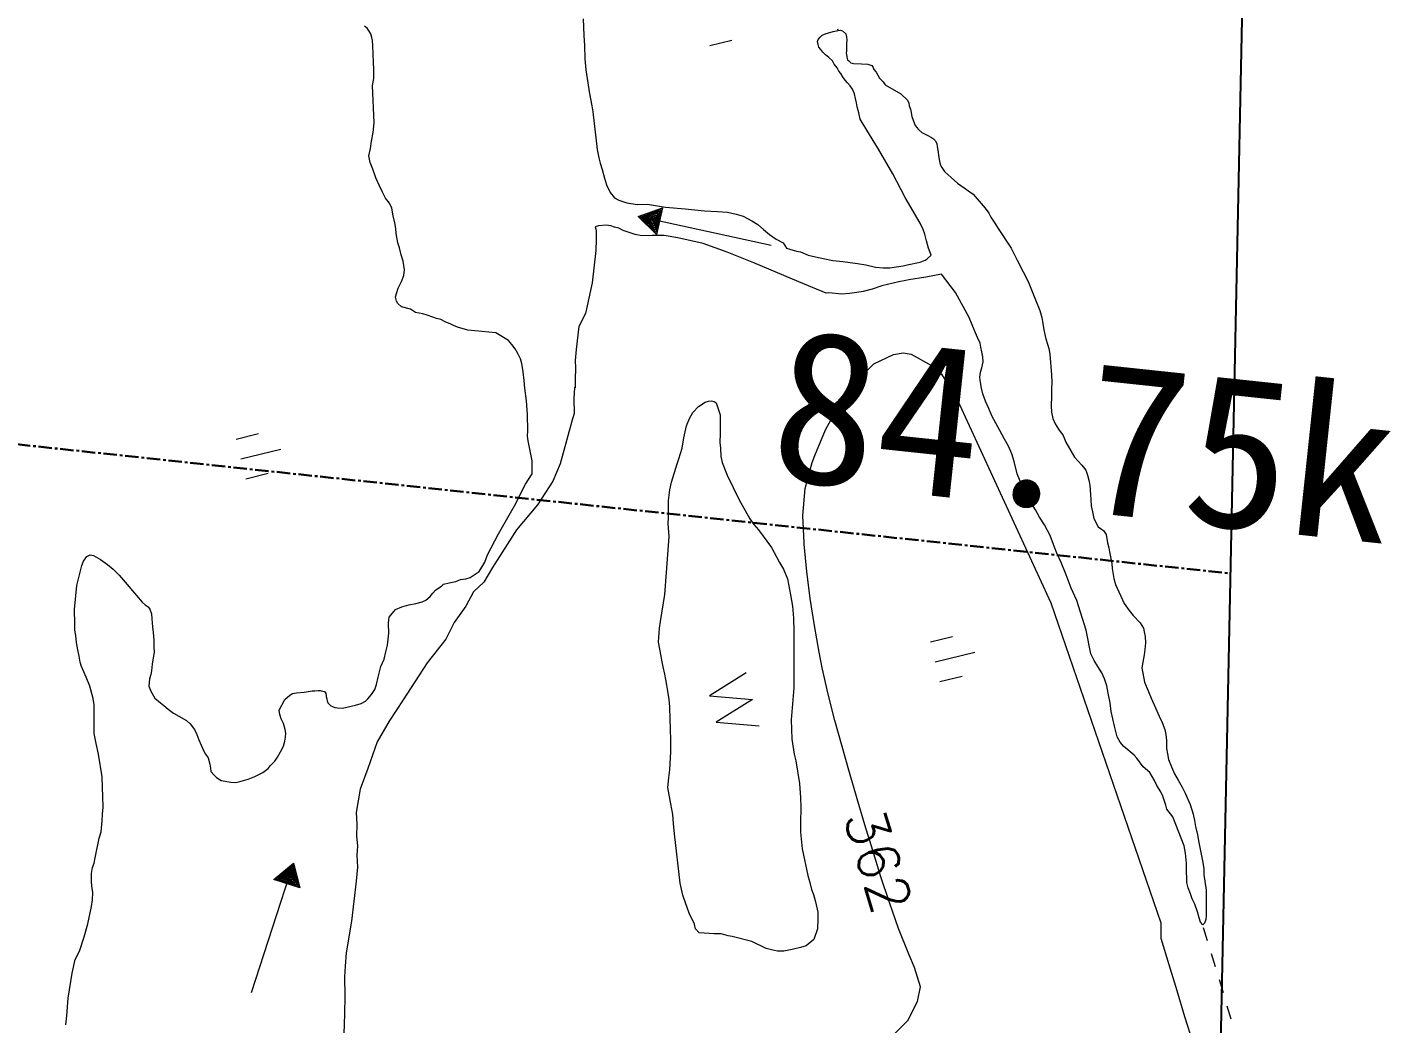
# Model space of a CAD drawing. Header units: millimetres. Extents: x 432273 to 1023813, y 170116 to 705940.
# Drawn here: x 896418 to 1021569, y 518170 to 609630 of the extents above; entities that cross this region are included whole.
import ezdxf
from ezdxf.enums import TextEntityAlignment as Align

# ---------------------------------------------------------------- set-up
doc = ezdxf.new("R2010")
doc.units = ezdxf.units.MM
doc.header["$LTSCALE"] = 100
doc.linetypes.add('56301', pattern=[0.5, 0.25, -0.25])
doc.linetypes.add('CENTER', pattern=[2, 1.25, -0.25, 0.25, -0.25])
doc.layers.get('Defpoints').update_dxf_attribs({"color": 153})
doc.layers.add('D-BGD', color=7, linetype='Continuous', lineweight=13)
doc.layers.add('★D-WORK', color=161, linetype='Continuous', lineweight=30, plot=False)
doc.styles.add('BIGFONT', font='txt', dxfattribs={"height": 0.2, "bigfont": 'BIGFONT'})
doc.styles.add('ＭＳ ゴシック', font='MS Gothic.ttf')

# ---------------------------------------------------------------- blocks, each defined once
blk = doc.blocks.new('21311212131313131')
at = {"layer": 'D-BGD', "linetype": 'Continuous'}
for p, q in [((2509296.3827, -986875.6007, 360427.9805), (2508107.679, -987262.2949, 360383.9805)), ((2504545.1599, -988422.0637, 360251.9805), (2503356.4562, -988808.7578, 360207.9805)), ((2506920.3327, -987648.5921, 360339.9805), (2505732.5062, -988035.7664, 360295.9805)), ((2502168.6297, -989195.9322, 360163.9805), (2500981.2833, -989582.2294, 360119.9805)), ((2477075.5951, -1014728.8305), (2476111.452, -1011104.6784)), ((2478888.5483, -1014247.2391), (2478348.7877, -1012217.7557)), ((2475263.9993, -1015210.0249), (2474724.2387, -1013180.5415)), ((2419191.9236, -1024896.5184, 360106.9805), (2419331.6672, -1024845.335, 360109.9805)), ((2439206.0064, -1030570.0359), (2436790.862, -1042834.8729)), ((2420951.4063, -1036593.1859), (2420413.003, -1034563.3055)), ((2437153.4509, -1040993.8389), (2436790.862, -1042834.8729)), ((2508735.1546, -1076842.3004), (2496772.7257, -1073216.6791)), ((2498568.0716, -1073760.6036), (2496772.7257, -1073216.6791)), ((2459784.7741, -1078819.6048), (2458823.3456, -1075194.6588)), ((2457972.7813, -1079299.4419), (2457435.2552, -1077270.0417)), ((2461598.1243, -1078339.3708), (2461059.721, -1076309.4904))]:
    blk.add_line(p, q, dxfattribs=at)
at = {"layer": 'D-BGD', "linetype": 'Continuous', "elevation": 361999.9804}
blk.add_lwpolyline([(2511418.4879, -1017878.9641), (2510040.6335, -1016543.2557), (2508286.9477, -1015685.8261), (2506948.9244, -1015443.5587), (2505158.6885, -1016048.1702), (2503970.2995, -1016594.642), (2501620.0278, -1017576.6919), (2499264.3132, -1018464.5592), (2496901.4914, -1019302.9342), (2494526.7605, -1020100.5885), (2492161.6334, -1020880.6995), (2489788.5669, -1021633.6635), (2487415.5004, -1022386.6274), (2485034.4945, -1023112.4443), (2482645.5491, -1023811.114), (2480253.4663, -1024473.865), (2477836.7329, -1025077.5198), (2476419.6406, -1025396.1875), (2473975.9514, -1025882.4823), (2471516.3834, -1026314.4828), (2469036.9668, -1026678.6157), (2466537.7017, -1026974.8807), (2466416.3719, -1026988.263), (2463913.3283, -1027145.655), (2461417.1337, -1026998.986), (2459022.9942, -1026395.1686), (2458368.9001, -1026173.8977), (2456005.6192, -1025222.1611), (2453735.2391, -1024059.073), (2451644.0032, -1022652.0437), (2449846.9661, -1020915.8533), (2448964.6086, -1019133.1742), (2448782.3844, -1018258.1918), (2448895.2582, -1017510.5558), (2449896.554, -1015619.0205), (2450660.1262, -1014703.1835), (2453039.1425, -1013189.651), (2471439.1604, -1004235.2667), (2500613.6429, -993529.5689), (2502020.7487, -993479.0435), (2504398.6172, -992717.3079), (2506777.3178, -991933.2271), (2509151.2165, -991157.918), (2511521.1455, -990369.0353)], dxfattribs=at)
at = {"layer": 'D-BGD', "linetype": 'Continuous'}
blk.add_lwpolyline([(2478458.087, -1032053.8355), (2480628.1509, -1035357.7206), (2480874.8777, -1031412.5908), (2483044.9417, -1034716.4759), (2483290.7913, -1030770.8659)], dxfattribs=at)
for points in [[(2435950.1702, -1040630.3882), (2438403.3924, -1041113.7846), (2436790.862, -1042834.8729)], [(2436107.6693, -1040763.3506), (2438207.6836, -1041177.652), (2436827.2982, -1042649.6125)], [(2436266.0456, -1040896.7933), (2438010.2204, -1041240.5591), (2436863.2542, -1042465.2293)], [(2436423.5448, -1041029.7558), (2437814.9918, -1041303.5493), (2436900.1707, -1042279.0918)], [(2436581.0439, -1041162.7182), (2437617.5286, -1041366.4564), (2436936.6069, -1042093.8315)], [(2436738.543, -1041295.6807), (2437421.8198, -1041430.3238), (2436972.563, -1041909.4483)], [(2436896.9193, -1041429.1234), (2437224.3567, -1041493.2309), (2437008.9992, -1041724.1879)], [(2499048.9341, -1072601.0778), (2498324.3694, -1074992.9579), (2496772.7257, -1073216.6791)], [(2498901.3095, -1072743.7101), (2498280.3821, -1074792.1716), (2496953.2482, -1073272.1824)], [(2498752.7245, -1072888.0967), (2498237.3552, -1074589.6311), (2497133.3738, -1073326.3283)], [(2498604.6197, -1073031.6062), (2498193.848, -1074387.9677), (2497314.3765, -1073380.9545)], [(2498456.5149, -1073175.1157), (2498150.3409, -1074186.3043), (2497495.3792, -1073435.5806)], [(2498309.2873, -1073319.1053), (2498106.8338, -1073984.6409), (2497675.0246, -1073490.6037)], [(2498160.7024, -1073463.492), (2498063.3267, -1073782.9775), (2497856.0273, -1073545.2298)]]:
    blk.add_lwpolyline(points, close=True, dxfattribs=at)
for points in [[(2467724.5121, -998713.2124, 360089.9805), (2468187.486, -998658.8513, 360089.9805), (2469097.555, -998495.8347, 360089.9805), (2469645.299, -998328.2745, 360089.9805), (2471381.6234, -997488.943, 360069.9805), (2471994.4803, -997015.0165, 360069.9805), (2472442.7902, -996633.4169, 360069.9805), (2473110.9648, -995995.9669, 360069.9805), (2473601.4685, -995683.0673, 360069.9805), (2473936.0054, -995592.5961, 360069.9805), (2474359.923, -995505.4537, 360069.9805), (2474933.7907, -995477.5987, 360069.9805), (2475537.1107, -995500.0682, 360069.9805), (2476045.4159, -995550.3258, 360069.9805), (2476707.6408, -995673.4443, 360069.9805), (2477227.8551, -995764.4225, 360069.9805), (2478562.6739, -995491.9184, 360069.9805), (2479341.3597, -995131.5735, 360069.9805), (2479992.2493, -994838.0729, 360069.9805), (2480871.5841, -994418.8233, 360069.9805), (2481650.2698, -994058.4784, 360069.9805), (2482229.322, -993771.2528, 360079.9805), (2482847.4305, -993516.8085, 360089.9805), (2483312.0688, -993417.757, 360089.9805), (2483846.8802, -993357.1208, 360099.9805), (2484138.1998, -993345.5942, 360099.9805), (2484581.1338, -993348.6648, 360099.9805), (2485072.9192, -993241.6738, 360099.9805), (2485605.4253, -993122.7737, 360099.9805), (2486269.0563, -992847.6486, 360099.9805), (2486897.6008, -992553.3158, 360099.9805), (2487487.9212, -992203.8566, 360099.9805), (2488097.4493, -991819.3108, 360099.9805), (2488645.3847, -991526.4511, 360099.9805), (2489678.8305, -991054.763, 360099.9805), (2490554.0042, -990747.2392, 360099.9805), (2491149.5761, -990617.2622, 360099.9805), (2491699.6255, -990507.9659, 360099.9805), (2492466.8517, -990335.1542, 360099.9805), (2493143.8649, -990181.3588, 360099.9805), (2494384.5011, -989914.2975, 360099.9805), (2494993.6466, -989780.3507, 360099.9805), (2495578.7825, -989690.2621, 360099.9805), (2496099.1881, -989655.9408, 360099.9805), (2497530.4949, -989436.2578, 360099.9805), (2498126.7077, -989409.235, 360099.9805), (2498614.3321, -989413.97, 360099.9805), (2499022.1796, -989397.8329, 360099.9805), (2499529.0117, -989367.4813, 360099.9805), (2499837.8746, -989365.5586, 360099.9805), (2500199.3673, -989392.4474, 360099.9805), (2500561.5009, -989522.2906, 360109.9805), (2500708.122, -989670.9588, 360109.9805), (2500471.5462, -989894.8602, 360109.9805), (2500081.8829, -990023.5555, 360109.9805), (2499525.3672, -990186.3138, 360109.9805), (2498836.2535, -990424.6879, 360109.9805), (2498329.871, -990683.2933, 360099.9805), (2497893.8529, -990855.0145, 360099.9805), (2497330.0387, -991093.58, 360069.9805), (2496851.8268, -991196.6013, 360059.9805), (2496412.0303, -991229.4495, 360059.9805), (2495900.3963, -991268.5727, 360059.9805), (2495067.158, -991291.2431, 360059.9805), (2494164.3876, -991378.4525, 360059.9805), (2493478.6027, -991527.4459, 360059.9805), (2490859.9974, -992624.8089, 360059.9805), (2490149.629, -993193.5589, 360069.9805), (2489806.3205, -993279.2282, 360069.9805), (2489434.2004, -993417.5273, 360069.9805), (2488976.6693, -993566.0712, 360069.9805), (2488588.4791, -993775.3756, 360069.9805), (2488019.6717, -994148.0122, 360069.9805), (2487563.6137, -994377.1651, 360069.9805), (2486822.3197, -994814.9816, 360069.9805), (2486306.5917, -995444.6835, 360069.9805), (2485541.0968, -996051.6576, 360069.9805), (2485263.8003, -996287.4682, 360069.9805), (2484502.5335, -997261.5691, 360069.9805), (2484087.0049, -997604.1124, 360069.9805), (2483611.7392, -997868.3519, 360069.9805), (2482629.6414, -998162.943, 360069.9805), (2481983.745, -998322.3725, 360069.9805), (2481311.5337, -998467.3962, 360069.9805), (2480496.4796, -998602.6247, 360069.9805), (2479630.2688, -998789.6509, 360069.9805), (2478944.4839, -998938.6443, 360089.9805), (2478314.4663, -999152.368, 360109.9805), (2477776.967, -999405.3392, 360109.9805), (2477189.7841, -999790.7172, 360129.9805), (2476648.956, -1000133.0692, 360139.9805), (2476059.4678, -1000460.1832, 360139.9805), (2473898.3266, -1000930.1496, 360189.9805), (2471192.1963, -1001854.1938, 360189.9805), (2470075.6448, -1002394.3907, 360189.9805), (2468841.0924, -1002858.589, 360189.9805), (2467734.9769, -1003358.8973, 360209.9805), (2466878.8195, -1003756.634, 360219.9805), (2466332.5486, -1004004.8033, 360219.9805), (2465278.4221, -1004430.9689, 360229.9805), (2464310.3474, -1004949.8441, 360249.9805)], [(2419618.5005, -1024113.1283, 359949.9805), (2419938.6317, -1024048.972, 359979.9805), (2420172.5196, -1024017.4056, 359989.9805), (2420516.469, -1024034.6906, 359999.9805), (2420870.0223, -1024034.4323, 360009.9805), (2421174.0833, -1024041.2813, 360009.9805), (2421397.5352, -1024049.6033, 360019.9805), (2421528.4688, -1024018.6778, 360019.9805), (2421722.4682, -1023976.6754, 360029.9805), (2421898.0922, -1023947.4143, 360029.9805), (2422006.6806, -1023915.6565, 360029.9805), (2422108.9941, -1023812.0614, 360029.9805), (2422193.7642, -1023698.8623, 360029.9805), (2422282.504, -1023599.2368, 360039.9805), (2422322.7751, -1023359.0739, 360039.9805), (2422345.436, -1022630.4544, 360039.9805), (2422375.8449, -1022054.2814, 360049.9805), (2422488.1448, -1021682.544, 360049.9805), (2422675.8692, -1021568.7041, 360049.9805), (2422849.1879, -1021481.179, 360049.9805), (2423098.5051, -1021275.6531, 360049.9805), (2423638.501, -1020955.6462, 360049.9805), (2423946.2735, -1020622.5155, 360049.9805), (2424222.7378, -1020409.0501, 360049.9805), (2425028.628, -1018957.7608, 360039.9805), (2425593.0162, -1018343.2968, 360039.9805), (2425857.38, -1018214.4102, 360039.9805), (2426100.8718, -1018165.3006, 360039.9805), (2426400.3221, -1018055.6217, 360039.9805), (2426580.748, -1018017.5889, 360039.9805), (2427090.9089, -1017897.8566, 360039.9805), (2427917.4226, -1017575.0949, 360039.9805), (2428268.221, -1017288.3189, 360039.9805), (2428531.303, -1016953.5238, 360049.9805), (2428656.1529, -1016725.4613, 360049.9805), (2428811.4788, -1016400.0786, 360059.9805), (2428985.1801, -1016061.9546, 360059.9805), (2429099.5939, -1015873.7806, 360059.9805), (2429272.2717, -1015683.3013, 360059.9805), (2429558.1485, -1015577.5921, 360059.9805), (2429801.6403, -1015528.4824, 360059.9805), (2430117.8017, -1015450.7525, 360059.9805), (2430783.5467, -1015359.1908, 360059.9805), (2431135.6269, -1015278.3234, 360059.9805), (2431442.1845, -1015218.1368, 360059.9805), (2431693.807, -1015070.8748, 360059.9805), (2432070.0881, -1014820.8497, 360059.9805), (2432373.8908, -1014474.1454, 360059.9805), (2432612.9632, -1014183.2084, 360059.9805), (2433127.0269, -1013598.1968, 360059.9805), (2434107.7089, -1012139.9916, 360059.9805), (2435371.1972, -1011019.0113, 360059.9805), (2435814.7052, -1010646.1834, 360059.9805), (2436156.5406, -1010479.9049, 360059.9805), (2436615.9274, -1010161.3712, 360059.9805), (2437199.1407, -1009762.4197, 360059.9805), (2438963.186, -1008539.2503, 360059.9805), (2440058.2245, -1007975.8761, 360059.9805), (2441131.7501, -1007389.3245, 360059.9805), (2441990.404, -1006924.5523, 360069.9805), (2443668.2731, -1006212.8255, 360069.9805), (2444650.5622, -1005792.935, 360069.9805), (2445266.174, -1005605.5262, 360069.9805), (2445838.5685, -1005497.0621, 360069.9805), (2446415.765, -1005379.8264, 360069.9805), (2446839.6827, -1005292.684, 360069.9805), (2447242.0873, -1005182.3642, 360069.9805), (2447708.3901, -1005038.6223, 360069.9805), (2448116.4289, -1004897.1857, 360069.9805), (2448621.7878, -1004786.225, 360069.9805), (2450531.1152, -1004588.8201, 360069.9805), (2451216.7088, -1004565.1262, 360069.9805), (2451812.0894, -1004560.4486, 360069.9805), (2452478.4753, -1004571.8412, 360069.9805), (2453364.3433, -1004577.9823, 360069.9805), (2453952.6167, -1004523.8125, 360069.9805), (2454521.0416, -1004401.7748, 360069.9805), (2454999.4447, -1004173.4541, 360069.9805), (2455485.1464, -1003869.3261, 360069.9805), (2456061.2524, -1003420.8823, 360069.9805), (2456666.6195, -1003148.0625, 360069.9805), (2458043.7564, -1002340.1061, 360069.9805), (2458767.8897, -1001642.0868, 360059.9805), (2459193.8544, -1001259.6551, 360059.9805), (2459647.4158, -1001097.5377, 360049.9805), (2460230.2464, -1000949.1851, 360059.9805), (2460591.0982, -1000873.1197, 360059.9805), (2461418.0614, -1000778.6118, 360069.9805), (2461933.6651, -1000753.0621, 360079.9805), (2462477.2481, -1000697.2278, 360079.9805), (2463032.0994, -1000579.1599, 360079.9805), (2463628.5035, -1000426.8377, 360079.9805), (2464377.7369, -1000016.1683, 360089.9805), (2464581.7228, -999706.0237, 360089.9805), (2464708.878, -999536.2251, 360089.9805), (2465071.5856, -999290.1698, 360089.9805), (2465820.4363, -999130.0994, 360089.9805), (2466303.4501, -999018.3065, 360089.9805), (2466664.3019, -998942.241, 360089.9805), (2467101.7931, -998851.1289, 360089.9805), (2467724.5121, -998713.2124, 360089.9805)], [(2464310.3474, -1004949.8441, 360249.9805), (2463598.5059, -1005437.985, 360249.9805), (2462953.0591, -1005825.6683, 360259.9805), (2462186.9234, -1006329.6881, 360269.9805), (2461372.1275, -1006818.4699, 360299.9805), (2459670.2489, -1007574.0548, 360299.9805), (2458540.5064, -1007867.6224, 360309.9805), (2457860.9966, -1008088.4533, 360309.9805), (2457151.0108, -1008406.6043, 360309.9805), (2456515.1678, -1008776.7443, 360309.9805), (2455733.1532, -1009226.4699, 360309.9805), (2455078.9347, -1009609.3513, 360309.9805), (2454393.5994, -1009986.5985, 360309.9805), (2453733.1059, -1010297.6423, 360309.9805), (2453059.0389, -1010612.6559, 360309.9805), (2452401.042, -1010856.6642, 360309.9805), (2451872.5056, -1010989.1379, 360309.9805), (2451358.375, -1011095.2967, 360309.9805), (2450876.1934, -1011184.7444, 360309.9805), (2450412.5786, -1011136.1512, 360309.9805), (2450005.7546, -1011004.6437, 360299.9805), (2449467.997, -1010904.0617, 360299.9805), (2448997.0837, -1010931.2757, 360299.9805), (2448541.217, -1011035.1292, 360299.9805), (2448126.071, -1011127.0735, 360299.9805), (2447755.6154, -1011220.6823, 360299.9805), (2447245.2631, -1011465.7141, 360299.9805), (2446799.6412, -1011654.9786, 360299.9805), (2446093.6251, -1011986.7032, 360299.9805), (2445433.9638, -1012275.4019, 360299.9805), (2443152.6503, -1013568.8113, 360259.9805), (2441505.7737, -1014890.3245, 360029.9805)], [(2441505.7737, -1014890.3245, 360029.9805), (2441792.4923, -1016324.1279, 359969.9805), (2442088.6234, -1017865.6875, 359969.9805), (2442132.099, -1018140.2961, 359969.9805), (2442269.1833, -1018785.3603, 359999.9805), (2442690.6139, -1020327.1112, 360109.9805), (2442992.5035, -1021233.4018, 359999.9805), (2443235.4883, -1022039.0433, 359969.9805), (2443352.724, -1022616.2398, 360089.9805), (2443448.2554, -1023295.5583, 360029.9805), (2443520.6094, -1023996.3899, 360089.9805), (2443430.98, -1025201.3656, 360129.9805), (2443457.7445, -1025444.0251, 360139.9805), (2442477.8373, -1027962.8901, 360149.9805), (2440828.2249, -1032121.6011, 360099.9805), (2439877.1292, -1034587.8363, 359939.9805), (2439149.868, -1036811.7947, 360029.9805), (2438655.4712, -1039151.8312, 360049.9805), (2438482.736, -1040425.3156, 360049.9805), (2438513.7954, -1041513.9547, 360059.9805), (2438559.4519, -1042450.9795, 360059.9805), (2438441.9675, -1043082.0875, 360019.9805), (2438109.8698, -1044188.5282, 359999.9805), (2437884.1796, -1044600.795, 359999.9805), (2437816.5701, -1044974.1968, 359999.9805), (2437705.1025, -1045323.5891, 359999.9805), (2437634.9964, -1045764.0265, 359999.9805), (2437703.3807, -1046451.2845, 359999.9805), (2437826.6331, -1046746.7651, 359999.9805), (2438029.4042, -1046709.5646, 359999.9805), (2438173.9114, -1046674.6694, 359999.9805), (2438962.4593, -1046650.3346, 359999.9805), (2439978.4287, -1046647.8953, 359999.9805), (2442966.0261, -1046938.1723, 359999.9805), (2445778.4492, -1047485.9642, 359909.9805), (2446996.2332, -1048072.8218, 359849.9806)], [(2418750.8359, -1048251.5644, 359809.9806), (2420284.0735, -1048178.8851, 359809.9806), (2421204.3872, -1048101.2796, 359809.9806), (2422423.9599, -1048039.2946, 359809.9806), (2423440.1207, -1047911.5559, 359809.9806), (2424606.4228, -1047717.8052, 359809.9806), (2425444.6542, -1047561.0636, 359809.9806), (2426702.8337, -1047303.6061, 359809.9806), (2427280.0301, -1047186.3704, 359809.9806), (2430711.7094, -1046727.921, 359809.9806), (2431005.5257, -1046649.3589, 359809.9806), (2431461.3924, -1046545.5055, 359819.9806), (2431966.7513, -1046434.5448, 359819.9806), (2432547.2766, -1046227.9283, 359819.9806), (2433316.1672, -1046010.4262, 359819.9806), (2433927.8093, -1045809.4439, 359819.9806), (2434625.886, -1045450.5721, 359839.9806), (2435110.9468, -1045043.4899, 359879.9805), (2435314.2918, -1044630.3909, 359899.9805), (2435542.8613, -1043900.4896, 359919.9805), (2435671.9966, -1042956.5489, 359939.9805), (2435640.7458, -1041993.2093, 359969.9805), (2435862.715, -1040359.0644, 360069.9805), (2435997.1592, -1038551.6009, 359979.9805), (2436131.6033, -1036744.1373, 359989.9805), (2436166.9386, -1035555.0405, 359979.9805), (2436201.059, -1034638.8879, 359969.9805), (2436373.8611, -1033844.2563, 359969.9805), (2436549.6094, -1033210.8429, 359969.9805), (2436955.4673, -1032406.9901, 359969.9805), (2437285.1353, -1031846.4378, 359969.9805), (2437730.499, -1031303.62, 359969.9805), (2438180.6646, -1030752.0306, 359969.9805), (2438610.9816, -1030132.5734, 359969.9805), (2438930.4049, -1029486.61, 359969.9805), (2439398.5634, -1029172.8782, 359969.9805), (2439665.7395, -1028247.5043, 359969.9805), (2439720.6076, -1027855.727, 359969.9805), (2439997.005, -1027163.4088, 359969.9805), (2440193.1758, -1026221.9648, 359969.9805), (2440457.7883, -1024884.7737, 359969.9805), (2440523.8578, -1023951.91, 359969.9805), (2440667.1405, -1022628.1011, 359969.9805), (2440794.4201, -1021854.1503, 359969.9805), (2440993.7284, -1020948.625, 359969.9805), (2441037.9023, -1020243.1829, 359969.9805), (2441010.8795, -1019646.97, 359969.9805), (2440796.448, -1018435.1454, 359989.9805), (2440712.4431, -1018047.1465, 359989.9805), (2440434.1135, -1016868.744, 359749.9806), (2440311.6932, -1016550.9181, 359659.9806), (2440240.8793, -1016409.5485, 359589.9806), (2440108.6639, -1016234.5654, 359559.9806), (2439781.9994, -1015873.3309, 360019.9805)], [(2439781.9994, -1015873.3309, 360019.9805), (2439145.5155, -1016140.5166, 359979.9805), (2438476.4417, -1016321.4591, 359979.9805), (2437843.2866, -1016499.264, 360009.9805), (2437434.4156, -1016663.0458, 360039.9805), (2436868.937, -1016946.3017, 360069.9805), (2434533.9702, -1018358.5443, 360149.9805), (2432394.8586, -1019558.7946, 360189.9805), (2430138.1956, -1020911.3002, 360199.9805), (2428423.8338, -1022002.0629, 360119.9805), (2427424.451, -1022640.6034, 360119.9805), (2426863.9657, -1022789.7882, 360119.9805), (2426312.2519, -1022943.7748, 360119.9805), (2425937.8265, -1023023.81, 360119.9805), (2425536.2541, -1023111.7846, 360149.9805), (2425106.7023, -1023230.0438, 360149.9805), (2424696.9991, -1023416.1708, 360159.9805), (2424402.9915, -1023620.0324, 360169.9805), (2424107.3195, -1023868.5843, 360179.9805), (2423898.723, -1024062.2012, 360179.9805), (2423631.0303, -1024280.4685, 360179.9805), (2423281.8964, -1024522.5541, 360179.9805), (2423065.3604, -1024689.0238, 360179.9805), (2422772.1851, -1024870.5402, 360179.9805), (2422417.4169, -1025143.7427, 360179.9805), (2422125.0738, -1025302.9139, 360179.9805), (2421822.1033, -1025627.273, 360169.9805), (2421586.1683, -1025954.1288, 360159.9805), (2421343.9584, -1026209.147, 360149.9805), (2421113.0167, -1026401.9317, 360139.9805), (2420891.6788, -1026577.173, 360139.9805), (2420647.3548, -1026648.6279, 360119.9805), (2420367.9443, -1026700.8751, 360119.9805), (2420190.8473, -1026649.5271, 360119.9805), (2419974.053, -1026462.4435, 360109.9805), (2419797.1472, -1026285.796, 360109.9805), (2419618.1275, -1025925.5851, 360109.9805), (2419541.2298, -1025587.0785, 360109.9805), (2419436.3528, -1025278.8565, 360109.9805), (2419366.5624, -1024989.8421, 360109.9805), (2419331.6672, -1024845.335, 360109.9805), (2419295.2988, -1024620.2187, 360109.9805), (2419356.2507, -1024425.5783, 360109.9805), (2419618.5005, -1024113.1283, 359949.9805)], [(2469393.9925, -1039562.6917, 359989.9805), (2466080.6298, -1039367.6879, 360039.9805), (2464885.7075, -1039488.7689, 359979.9805), (2464366.9663, -1039478.3999, 359969.9805), (2462777.1292, -1039508.694, 359939.9805), (2461813.9809, -1039414.6453, 359939.9805), (2461085.5526, -1039266.685, 359939.9805), (2459407.9322, -1038770.1072, 359939.9805), (2458938.0424, -1038649.6766, 359939.9805), (2458455.4112, -1038510.8705, 359939.9805), (2457946.4652, -1038357.6587, 359989.9805), (2457002.5245, -1038228.5234, 359989.9805), (2455887.9531, -1037994.5781, 359959.9805), (2455235.5234, -1037728.6168, 359959.9805), (2454958.8008, -1037588.5289, 359959.9805), (2454664.535, -1037438.8372, 359959.9805), (2454115.4422, -1036921.6361, 359909.9805), (2453694.1455, -1036337.5907, 359869.9805), (2453602.842, -1036025.3989, 359859.9805), (2453549.7627, -1035768.3336, 359859.9805), (2453626.7847, -1035502.688, 359889.9805), (2453741.1985, -1035314.514, 359889.9805), (2454833.5491, -1034943.4748, 359979.9805), (2456531.9746, -1034881.4229, 359979.9805), (2457377.122, -1034899.4732, 359989.9805), (2457884.7863, -1034846.7764, 359999.9805), (2458639.0799, -1034780.8887, 359999.9805), (2459185.1595, -1034658.0189, 359999.9805), (2460339.935, -1034172.9485, 359999.9805), (2462579.5044, -1033039.0928, 360029.9805), (2464323.3185, -1031998.6546, 360059.9805), (2464811.5169, -1031627.4911, 360069.9805), (2465315.7854, -1031185.3223, 360049.9805), (2466901.0692, -1029955.4953, 360009.9805), (2468275.7095, -1029214.5744, 360009.9805), (2468880.4357, -1028838.8003, 360029.9805), (2469745.3647, -1028445.8655, 360039.9805), (2471211.1172, -1028142.4358, 360049.9805), (2472252.9519, -1027926.1486, 360049.9805), (2473353.6915, -1027810.5103, 360049.9805), (2474528.5739, -1027746.861, 360049.9805), (2475867.812, -1027716.1842, 360049.9805), (2479723.476, -1027649.4451, 360069.9805), (2482683.2854, -1027844.7072, 360069.9805), (2483531.7616, -1027773.3767, 360069.9805), (2484463.9844, -1027736.4918, 360069.9805), (2485833.8898, -1027483.1953, 360069.9805), (2486425.492, -1027339.6447, 360079.9805), (2488516.2688, -1026956.5625, 360079.9805), (2489814.1453, -1026834.8405, 360089.9805), (2490684.1345, -1026786.6874, 360089.9805), (2492147.8399, -1026778.5471, 360079.9805), (2492976.2763, -1026764.6483, 360029.9805), (2494508.8729, -1026589.0148, 359889.9805), (2496947.1193, -1026008.5373, 359769.9806), (2497581.1066, -1025808.3872, 359759.9806), (2498195.8862, -1025643.3236, 359729.9806), (2498655.0817, -1025450.0894, 359709.9806), (2499329.7896, -1025238.0301, 359709.9806), (2500286.2134, -1025031.9876, 359699.9806), (2500860.081, -1025004.1326, 359699.9806), (2501804.213, -1025007.9684, 359759.9806), (2502803.7296, -1025327.1334, 359839.9806), (2503399.6268, -1026029.5624, 359979.9805), (2503545.674, -1026554.129, 359999.9805), (2503768.8102, -1027291.9028, 360009.9805), (2503924.0787, -1028049.5252, 360019.9805), (2503947.1317, -1028632.1645, 360029.9805), (2503832.1439, -1029196.237, 360039.9805), (2503724.4547, -1029684.5023, 360069.9805), (2503088.7456, -1031012.3478, 360099.9805), (2502680.5251, -1032840.9417, 359879.9805), (2502608.9459, -1033200.77, 359899.9805), (2502455.5427, -1033835.0155, 359949.9805), (2502453.754, -1034483.8581, 359959.9805), (2502402.1572, -1035869.2597, 359979.9805), (2502031.319, -1036213.4674, 359979.9805), (2501602.5994, -1036309.3815, 359989.9805), (2500620.9512, -1036832.2263, 359979.9805), (2499677.0775, -1037181.9438, 359939.9805), (2498973.5581, -1037446.6329, 359919.9805), (2497889.3382, -1037719.5197, 359919.9805), (2493368.8285, -1038334.328, 360129.9805), (2492420.5355, -1038442.2182, 360119.9805), (2491599.2063, -1038505.6092, 360119.9805), (2490629.2091, -1038715.6215, 360119.9805), (2489132.3398, -1039013.417, 360119.9805), (2488240.1967, -1038935.4384, 360119.9805), (2487499.6681, -1038872.0569, 360119.9805), (2485805.4036, -1038822.3829, 360119.9805), (2484882.7846, -1038841.7245, 360119.9805), (2483641.6988, -1038880.5321, 360119.9805), (2482865.8923, -1038923.2424, 360119.9805), (2481726.9287, -1038983.7542, 360119.9805), (2481038.8385, -1039074.4837, 360119.9805), (2480273.2767, -1039202.6051, 360119.9805), (2479745.5725, -1039312.7335, 360119.9805), (2479217.8683, -1039422.862, 360119.9805), (2478739.6565, -1039525.8833, 360119.9805), (2478049.0697, -1039683.6483, 360119.9805), (2477458.2997, -1039804.8538, 360119.9805)], [(2477458.2997, -1039804.8538, 360119.9805), (2477079.0724, -1039893.6606, 360119.9805), (2475807.3194, -1040155.0878, 360119.9805), (2474529.674, -1040094.0786, 360119.9805), (2473906.5054, -1040003.7413, 360119.9805), (2471408.1968, -1039673.5089, 360119.9805), (2469393.9925, -1039562.6917, 359989.9805)], [(2446996.2332, -1048072.8218, 359849.9806), (2449092.5197, -1048262.775, 359779.9806), (2450127.5055, -1048350.5488, 359829.9806), (2450800.3577, -1048308.4794, 359849.9806), (2451861.0176, -1048307.7045, 359869.9805), (2452613.6467, -1048286.5072, 359889.9805), (2452607.1804, -1048339.9692, 359889.9805), (2453616.6835, -1048390.992, 359909.9805), (2454983.9009, -1048330.0306, 359969.9805), (2455461.7302, -1048477.6083, 359979.9805), (2459615.7636, -1049531.84, 360049.9805), (2461238.8985, -1050169.5961, 360019.9805), (2463435.5853, -1051508.949, 359999.9805), (2465768.7155, -1053390.4119, 359979.9805), (2469282.6206, -1055530.6618, 360039.9805), (2470645.3613, -1056310.878, 360059.9805), (2471533.0277, -1057230.0343, 360069.9805), (2472867.9804, -1057915.2356, 360109.9805), (2474391.5568, -1058943.1047, 360149.9805), (2475935.5556, -1059662.943, 360219.9805), (2478132.5008, -1061355.8492, 360339.9805), (2481571.4308, -1063466.4554, 360399.9805), (2483570.3398, -1064708.9377, 360399.9805), (2485495.2973, -1065774.1316, 360399.9805), (2487952.9522, -1066595.1259, 360339.9805), (2489865.7423, -1067266.0458, 360159.9805), (2492007.3601, -1067560.6177, 360129.9805), (2493075.3185, -1067484.0357, 360129.9805), (2494180.6687, -1067484.9253, 360129.9805), (2495083.4391, -1067397.716, 360129.9805), (2495927.7543, -1067438.1114, 360149.9805), (2497036.4333, -1067349.6202, 360179.9805), (2498313.2465, -1067432.9747, 360189.9805), (2500167.7057, -1067627.3472, 360209.9805), (2502009.4236, -1067803.3442, 360209.9805), (2504906.6167, -1068237.937, 360219.9805), (2506126.8304, -1068278.9064, 360219.9805), (2507113.9883, -1068329.0969, 360209.9805), (2508852.3023, -1068277.4811, 360209.9805), (2510508.3427, -1068272.0287, 360219.9805), (2512387.0028, -1068297.2435, 360229.9805)], [(2489374.2152, -1078180.7418, 360289.9805), (2489155.6896, -1077559.4959, 360289.9805), (2488892.4736, -1076936.5855, 360289.9805), (2488516.8908, -1076206.5598, 360289.9805), (2488131.3216, -1075744.6764, 360289.9805), (2487880.273, -1075516.04, 360289.9805), (2487455.4562, -1075146.6748, 360289.9805), (2487084.7423, -1074886.7303, 360289.9805), (2486579.9572, -1074621.7925, 360289.9805), (2486060.7664, -1074383.1696, 360279.9805), (2485590.8766, -1074262.739, 360279.9805), (2485252.5613, -1074214.3372, 360279.9805), (2484882.2969, -1074182.6465, 360279.9805), (2484548.5922, -1074250.7725, 360279.9805), (2483996.0463, -1074427.1044, 360279.9805), (2483567.9676, -1074625.9727, 360279.9805), (2483164.7307, -1074758.6377, 360279.9805), (2482781.5337, -1074833.8709, 360279.9805), (2481770.2992, -1074348.6858, 360199.9805), (2481362.3847, -1073885.9701, 360199.9805), (2481228.6962, -1073630.3779, 360199.9805), (2481147.8289, -1073278.2977, 360199.9805), (2481057.9316, -1072567.8624, 360199.9805), (2480919.3742, -1071842.189, 360199.9805), (2480923.7265, -1071605.1636, 360199.9805), (2480895.4889, -1071281.895, 360199.9805), (2480883.7711, -1071115.8748, 360199.9805), (2480914.247, -1071018.5546, 360199.9805), (2480983.3296, -1070725.7619, 360199.9805), (2481158.3127, -1070593.5465, 360199.9805), (2481302.8199, -1070558.6513, 360199.9805), (2481428.9516, -1070536.4974, 360199.9805), (2481636.5246, -1070490.5252, 360219.9805), (2481830.524, -1070448.5228, 360229.9805), (2482016.5841, -1070379.3732, 360239.9805), (2482132.471, -1070271.8083, 360249.9805), (2482263.596, -1070115.5833, 360279.9805), (2482337.2892, -1069939.3184, 360299.9805), (2482412.6468, -1069718.3632, 360299.9805), (2482434.5424, -1069490.9416, 360299.9805), (2482455.9884, -1069035.2662, 360299.9805), (2482178.491, -1067834.5185, 360289.9805), (2482018.038, -1067336.2668, 360279.9805), (2481778.449, -1066920.0972, 360279.9805), (2481571.2586, -1066715.4704, 360279.9805), (2481149.5793, -1066382.024, 360279.9805), (2480694.2866, -1066109.979, 360279.9805), (2480225.229, -1065967.2032, 360279.9805), (2479563.8363, -1065821.7395, 360279.9805), (2478583.336, -1065592.7874, 360279.9805), (2477895.8197, -1065307.6184, 360279.9805), (2477216.8838, -1065152.5509, 360279.9805), (2476590.5777, -1065026.2948, 360279.9805), (2475502.1298, -1064932.0548, 360279.9805), (2474605.8257, -1064965.8021, 360279.9805), (2474279.4196, -1064958.121, 360279.9805), (2474039.2566, -1064917.8499, 360279.9805), (2473317.0365, -1064362.8743, 360179.9805), (2473052.1561, -1063784.6543, 360179.9805), (2472856.8079, -1063141.8954, 360179.9805), (2472710.952, -1062492.0293, 360179.9805), (2472562.5994, -1061909.1987, 360179.9805), (2472386.7172, -1061584.9065, 360179.9805), (2472038.5397, -1061200.4947, 360179.9805), (2471730.0595, -1060951.8184, 360179.9805), (2471452.696, -1060708.7762, 360179.9805), (2471048.1104, -1060156.6798, 360179.9805), (2470883.9459, -1059998.4078, 360179.9805), (2470765.0458, -1059465.9017, 360179.9805), (2470616.6933, -1058883.0711, 360179.9805), (2470427.4288, -1058437.4492, 360179.9805), (2470377.8695, -1057965.7036, 360189.9805), (2470218.0574, -1057570.4062, 360189.9805), (2469653.4684, -1056748.3118, 360189.9805), (2469259.5771, -1056509.8803, 360189.9805), (2468794.6805, -1056255.3786, 360189.9805), (2468114.2715, -1056019.7019, 360189.9805), (2466163.64, -1055043.0565, 360189.9805), (2463571.2061, -1053635.2619, 360089.9805), (2461575.8842, -1052656.9522, 359939.9805), (2460608.6992, -1052070.4771, 359879.9805), (2459394.7605, -1052101.3452, 359879.9805), (2458790.417, -1052226.5204, 359879.9805), (2457878.6836, -1052434.2273, 359879.9805), (2457585.6995, -1052490.4442, 359879.9805), (2457148.2083, -1052581.5563, 359879.9805), (2456656.6142, -1052563.2478, 359909.9805), (2455168.8992, -1052615.2463, 359999.9805), (2453902.1395, -1052742.6024, 360009.9805), (2452741.4715, -1052905.2363, 360029.9805), (2452040.64, -1052977.5903, 360029.9805), (2451262.3369, -1053087.3362, 360029.9805), (2450505.5467, -1053220.2595, 360029.9805), (2450071.193, -1053347.2903, 360039.9805), (2449595.9273, -1053611.5298, 360049.9805), (2449170.154, -1053868.6621, 360059.9805), (2448769.0311, -1054184.8905, 360059.9805), (2448399.025, -1054506.753, 360069.9805), (2447733.2226, -1055681.3197, 360069.9805), (2447530.595, -1058238.0836, 360029.9805), (2447284.0997, -1059208.98, 360029.9805)], [(2447284.0997, -1059208.98, 360029.9805), (2447140.683, -1059575.0834, 360029.9805), (2447024.6047, -1059807.9478, 360029.9805), (2446807.4948, -1060350.3159, 360059.9805), (2446622.5253, -1060750.6736, 360059.9805), (2446522.9668, -1061140.7865, 360059.9805), (2446398.7578, -1061471.8033, 360059.9805), (2446249.5156, -1061994.3229, 360069.9805), (2446135.5514, -1062410.7507, 360069.9805), (2446007.6309, -1063081.7472, 360089.9805), (2445708.4388, -1063544.9794, 360089.9805), (2445533.9723, -1064384.3014, 360089.9805), (2445221.3979, -1064726.2038, 360069.9805), (2445010.4961, -1064861.5567, 359979.9805), (2444649.6443, -1064937.6221, 359919.9805), (2444316.1309, -1064880.4487, 359909.9805), (2443824.7281, -1064736.8407, 359889.9805), (2443187.5363, -1064422.2193, 359869.9805), (2442644.3359, -1064227.4546, 359859.9805), (2442109.7158, -1064162.7913, 359849.9806), (2441325.7786, -1064303.654, 359829.9806), (2440750.0552, -1064501.4988, 359819.9806), (2440125.6718, -1064684.1057, 359789.9806), (2439645.7955, -1064831.8173, 359789.9806), (2438820.3054, -1065006.9343, 359789.9806), (2438357.3314, -1065061.2955, 359789.9806), (2437843.2008, -1065167.4543, 359789.9806), (2437184.5631, -1065308.5083, 359789.9806), (2436493.9763, -1065466.2734, 359799.9806), (2436037.9183, -1065695.4263, 359799.9806), (2435572.0651, -1066067.422, 359809.9806), (2435024.962, -1066337.9365, 359809.9806), (2434408.3266, -1066672.99, 359809.9806), (2433725.4879, -1066983.2016, 359809.9806), (2432944.4969, -1067285.2826, 359809.9806), (2432335.9923, -1067522.1836, 359809.9806), (2431744.3901, -1067665.7342, 359809.9806), (2431051.0484, -1067536.9816, 359809.9806), (2430374.4178, -1067440.178, 359809.9806), (2429578.1218, -1067312.0662, 359819.9806), (2428685.9787, -1067234.0876, 359819.9806), (2425280.9969, -1067456.3438, 359829.9806), (2424621.9096, -1067369.144, 359829.9806), (2423838.1636, -1067384.7072, 359829.9806), (2423125.4229, -1067416.3406, 359829.9806), (2422385.5351, -1067455.9134, 359849.9806), (2421609.7286, -1067498.6237, 359869.9805), (2421146.7547, -1067552.9849, 359879.9805), (2420857.7404, -1067622.7753, 359899.9805), (2420535.9448, -1067731.622, 359949.9805), (2420279.5204, -1067887.6557, 360009.9805), (2420027.0657, -1068057.2629, 360049.9805), (2419833.5158, -1068327.5192, 360069.9805)], [(2512050.3808, -1093798.0281, 359929.9805), (2511238.0146, -1093740.9217, 359929.9805), (2509607.6482, -1093657.8255, 359939.9805), (2507297.7049, -1093316.7075, 359969.9805), (2506053.8643, -1093068.9973, 359979.9805), (2505279.4639, -1092713.464, 359979.9805), (2503939.3266, -1092287.6332, 360009.9805), (2502737.8711, -1091983.3235, 360019.9805), (2501142.9738, -1091668.8361, 360019.9805), (2500532.5465, -1091596.8743, 360019.9805), (2499856.5568, -1091603.0249, 360019.9805), (2499293.7661, -1091693.9457, 360029.9805), (2498831.6244, -1091725.9617, 360039.9805), (2498123.6856, -1091748.8235, 360039.9805), (2497572.3545, -1091652.2111, 360039.9805), (2497161.5608, -1091507.13, 360039.9805), (2496681.2349, -1091426.5879, 360039.9805), (2494876.4593, -1091099.8087, 360039.9805), (2494282.9344, -1090934.4964, 360039.9805), (2493274.2635, -1090861.1284, 360049.9805), (2492638.9944, -1090855.3699, 360049.9805), (2492014.1614, -1090809.723, 360049.9805), (2489230.2342, -1090938.7531, 360089.9805), (2487160.9704, -1091345.0127, 360089.9805), (2486190.9731, -1091555.0249, 360099.9805), (2485256.8946, -1091761.8997, 360119.9805), (2483599.1897, -1091812.0424, 360109.9805), (2482649.4236, -1091839.3235, 360109.9805), (2482046.7445, -1091919.8082, 360109.9805), (2480942.4847, -1092250.1267, 360149.9805), (2480109.5048, -1092626.3504, 360149.9805), (2479144.759, -1093055.8448, 360149.9805), (2478759.8976, -1093175.7685, 360149.9805), (2478213.8179, -1093298.6383, 360149.9805), (2477631.8196, -1093424.6456, 360149.9805), (2476959.6082, -1093569.6694, 360149.9805), (2476303.4671, -1093643.6878, 360149.9805), (2475812.5138, -1093728.3336, 360149.9805), (2475225.0727, -1093760.1583, 360149.9805), (2473912.1494, -1093805.2408, 360149.9805), (2471716.0461, -1093651.8473, 360179.9805), (2469865.9392, -1093220.4493, 360299.9805), (2469473.521, -1093062.6269, 360299.9805), (2469026.9999, -1092795.3838, 360299.9805), (2468882.2345, -1092476.7257, 360299.9805), (2468947.3473, -1092170.3595, 360279.9805), (2469284.3139, -1091533.9999, 360279.9805), (2469743.4424, -1090861.9129, 360279.9805), (2470147.2532, -1090353.3495, 360279.9805), (2470701.2054, -1089778.774, 360269.9805), (2471517.216, -1089017.048, 360269.9805), (2472099.7883, -1088515.1422, 360269.9805), (2472534.5246, -1088137.5123, 360269.9805), (2473108.3253, -1087630.8046, 360269.9805), (2473356.1694, -1087344.6695, 360269.9805), (2473540.9476, -1087069.6114, 360269.9805), (2473753.5139, -1086889.5681, 360269.9805), (2474166.3546, -1086739.3598, 360269.9805), (2474638.1001, -1086689.8006, 360269.9805), (2475356.4749, -1086627.0504, 360269.9805), (2475887.3166, -1086552.8406, 360269.9805), (2476601.7217, -1086476.5169, 360269.9805), (2477189.1629, -1086444.6922, 360269.9805), (2477708.7363, -1086432.7161, 360269.9805), (2478198.666, -1086495.715, 360269.9805), (2478790.7178, -1086580.4182, 360269.9805), (2479415.5508, -1086626.0651, 360269.9805), (2479753.034, -1086696.8121, 360269.9805), (2480147.1166, -1086809.9442, 360269.9805), (2480803.8986, -1086838.88, 360269.9805), (2481280.6374, -1086655.2497, 360269.9805), (2481908.541, -1086257.9626, 360269.9805), (2482312.3518, -1085749.3991, 360269.9805), (2482552.2565, -1085436.1169, 360269.9805), (2482880.901, -1085023.2092, 360269.9805), (2483239.1892, -1084535.3266, 360269.9805), (2483512.8986, -1084035.3434, 360269.9805), (2483897.0522, -1083333.6127, 360269.9805), (2484192.0832, -1082982.1065, 360269.9805), (2484721.8344, -1082576.6887, 360269.9805), (2485169.1208, -1082342.7338, 360269.9805), (2485633.1182, -1082140.7279, 360269.9805), (2486124.2628, -1081930.7826, 360269.9805), (2486670.5337, -1081682.6133, 360269.9805), (2486936.562, -1081509.0364, 360269.9805), (2487280.894, -1081275.7224, 360269.9805), (2487864.5568, -1081105.0247, 360279.9805), (2488238.9822, -1081024.9895, 360279.9805), (2488531.134, -1080991.1178, 360279.9805), (2488846.8459, -1080685.1341, 360289.9805), (2489069.8481, -1080465.2024, 360289.9805), (2489327.4874, -1080036.2245, 360289.9805), (2489482.1054, -1079129.0348, 360289.9805), (2489485.1759, -1078686.1008, 360289.9805), (2489374.2152, -1078180.7418, 360289.9805)]]:
    blk.add_polyline3d(points, dxfattribs=at)
at = {"layer": 'Defpoints'}
blk.add_lwpolyline([(2358657.0594, -1541785.2211), (2831012.6992, -1541785.2211), (2831012.6992, -987785.2211), (2358657.0594, -987785.2211)], close=True, dxfattribs=at)
at = {"layer": '★D-WORK', "linetype": 'CENTER', "ltscale": 10, "flags": 128}
blk.add_lwpolyline([(2447641.2028, -1230946.0424), (2468414.435, -987785.2211)], dxfattribs=at)
at = {"layer": 'D-BGD', "linetype": 'Continuous', "style": 'BIGFONT'}
blk.add_text('362', height=3749.9998, rotation=18.254568675, dxfattribs=at).set_placement((2491438.0971, -1022860.4487, 361999.9804))
at = {"layer": '★D-WORK', "style": 'ＭＳ ゴシック'}
blk.add_text('84.75k', height=13999.99924, rotation=85.11707676, dxfattribs=at).set_placement((2467167.0256, -1002386.7574), align=Align.BOTTOM_CENTER)

msp = doc.modelspace()

# ---------------------------------------------------------------- block references
at = {"layer": 'D-BGD', "linetype": '56301', "rotation": 268.807065034117}
msp.add_blockref('21311212131313131', (2045832.1, 3006806.9, 354000), dxfattribs=at)

doc.saveas('drawing.dxf')
